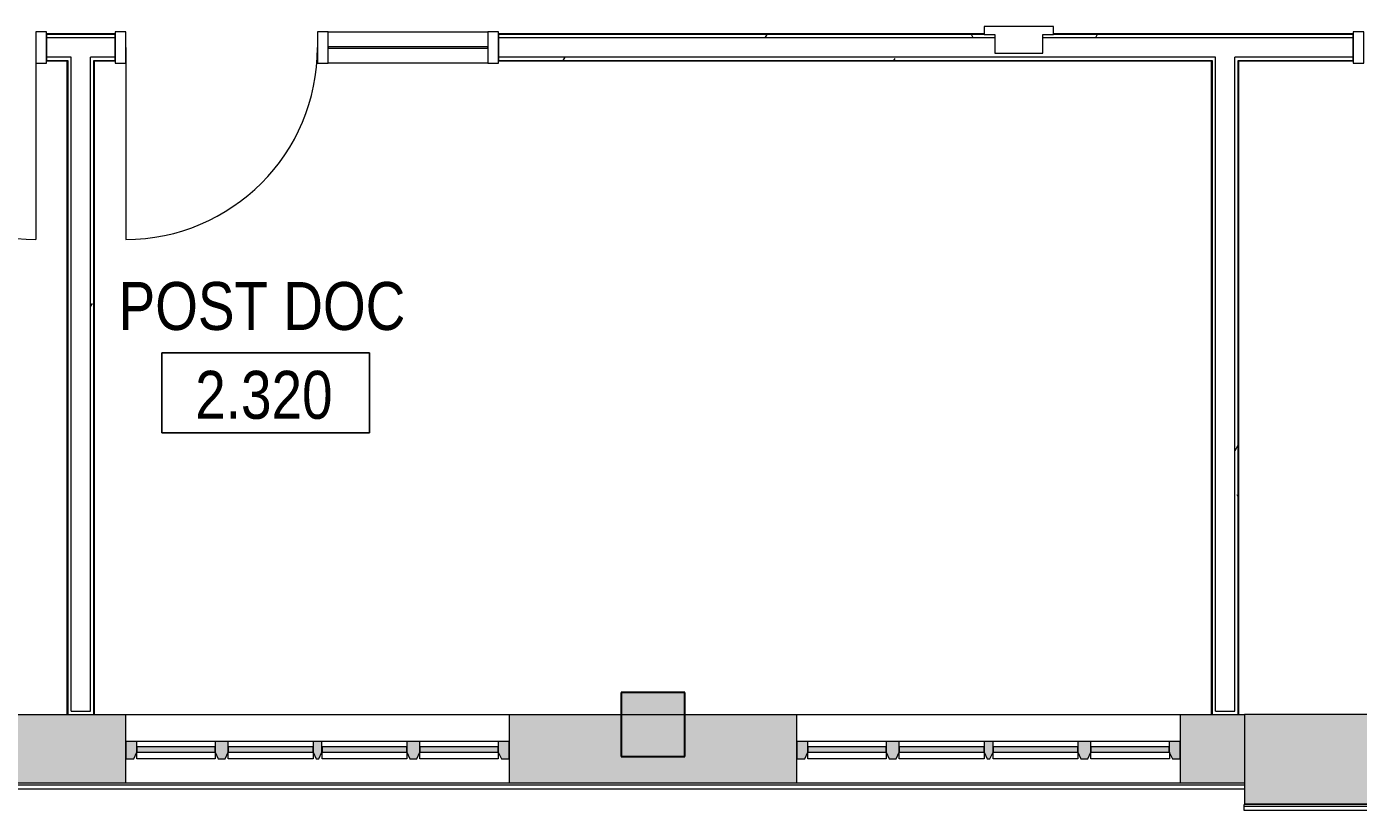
# Model space of a CAD drawing. Header units: inches. Extents: x -3803 to -1421, y -3454 to -210.
# Drawn here: x -2007 to -1757, y -1176.8 to -1029.6 of the extents above; entities that cross this region are included whole.
import ezdxf

# ---------------------------------------------------------------- set-up
doc = ezdxf.new("R2010")
doc.units = ezdxf.units.IN
doc.header["$MEASUREMENT"] = 0
doc.linetypes.add('Hidden Equipment- BSALS', pattern=[0.0625, 0.03125, -0.03125])
for name, color, linetype, lineweight in [('A-AREA-IDEN', 2, 'Continuous', 9), ('A-DOOR', 31, 'Continuous', 13), ('A-GLAZ-CURT', 52, 'Continuous', 13), ('A-GLAZ-CWMG', 51, 'Continuous', 13), ('A-WALL', 113, 'Continuous', 13), ('A-WALL-PATT', 111, 'Continuous', 13), ('I-WALL', 2, 'Continuous', 13), ('Q-SPCQ', 91, 'Continuous', 13), ('S-COLS', 52, 'Continuous', 13)]:
    doc.layers.add(name, color=color, linetype=linetype, lineweight=lineweight)
doc.styles.add('Arial Narrow', font='ARIALN.TTF', dxfattribs={"height": 9})
pattern_1 = [(0, (0, 0), (30.72, 7.68), [1.267, -21.773, 1.267, -21.773, -122.88]), (0, (0, 0), (30.72, 7.68), [-46.08, 1.267, -44.813, 1.267, -21.773, -53.76]), (0, (0, 0), (30.72, 7.68), [-115.2, 1.267, -14.093, 1.267, -37.133]), (120, (11.52, 3.84), (-22.011075, 22.7643), [1.267, -21.773, 1.267, -21.773, -122.88]), (120, (11.52, 3.84), (-22.011075, 22.7643), [-46.08, 1.267, -44.813, 1.267, -21.773, -53.76]), (120, (11.52, 3.84), (-22.011075, 22.7643), [-115.2, 1.267, -14.093, 1.267, -37.133]), (240, (15.36, 19.2), (-8.708925, -30.4443), [1.267, -21.773, 1.267, -21.773, -122.88]), (240, (15.36, 19.2), (-8.708925, -30.4443), [-46.08, 1.267, -44.813, 1.267, -21.773, -53.76]), (240, (15.36, 19.2), (-8.708925, -30.4443), [-115.2, 1.267, -14.093, 1.267, -37.133])]

# ---------------------------------------------------------------- blocks, each defined once
blk = doc.blocks.new('15830016-STRUCT_MARTINEZ-MOORE_CENTRAL_v2018_rvt-1-DIMENSION PLAN - LEVEL 2 _579_ - 2__ - CAD')
at = {"layer": 'S-COLS', "lineweight": 5}
blk.add_hatch(color=50, dxfattribs=at).paths.add_polyline_path([(-1895.4, -1166.64), (-1883.4, -1166.64), (-1883.4, -1154.64), (-1895.4, -1154.64)], flags=0)
at = {"layer": 'S-COLS', "color": 253, "lineweight": 25}
for p, q in [((-1883.4, -1154.64), (-1895.4, -1154.64)), ((-1895.4, -1154.64), (-1895.4, -1166.64)), ((-1883.4, -1166.64), (-1883.4, -1154.64)), ((-1895.4, -1166.64), (-1883.4, -1166.64))]:
    blk.add_line(p, q, dxfattribs=at)
blk = doc.blocks.new('level 2 - band2 - level 2 - band-474741-DIMENSION PLAN - LEVEL 2 _579_ - 2__ - CAD')
at = {"layer": 'A-WALL', "lineweight": 20}
for p, q in [((-1778.33, -1172.02), (-2852.02, -1172.02)), ((-1778.33, -1172.77), (-2851.27, -1172.77))]:
    blk.add_line(p, q, dxfattribs=at)
blk = doc.blocks.new('System Panel - Winco Glass-383322-DIMENSION PLAN - LEVEL 2 _579_ - 2__ - CAD')
at = {"layer": 'A-GLAZ-CURT', "lineweight": 9}
blk.add_hatch(color=90, dxfattribs=at).paths.add_polyline_path([(-7.359375, 0), (7.359375, 0), (7.359375, 1), (-7.359375, 1)], flags=0)
at = {"layer": 'A-GLAZ-CURT', "lineweight": 20}
for p, q in [((7.359375, 1), (-7.359375, 1)), ((-7.359375, 1), (-7.359375, 0)), ((-7.359375, 0), (7.359375, 0)), ((7.359375, 0), (7.359375, 1))]:
    blk.add_line(p, q, dxfattribs=at)
blk = doc.blocks.new('System Panel - Winco Glass-383323-DIMENSION PLAN - LEVEL 2 _579_ - 2__ - CAD')
at = {"layer": 'A-GLAZ-CURT', "lineweight": 9}
blk.add_hatch(color=90, dxfattribs=at).paths.add_polyline_path([(-7.96875, 0), (7.96875, 0), (7.96875, 1), (-7.96875, 1)], flags=0)
at = {"layer": 'A-GLAZ-CURT', "lineweight": 20}
for p, q in [((7.96875, 1), (-7.96875, 1)), ((-7.96875, 1), (-7.96875, 0)), ((-7.96875, 0), (7.96875, 0)), ((7.96875, 0), (7.96875, 1))]:
    blk.add_line(p, q, dxfattribs=at)
blk = doc.blocks.new('Rectangular Mullion - Winco Accent Full_Right-Large-383381-DIMENSION PLAN - LEVEL 2 _579_ - 2__ - CAD')
at = {"layer": 'A-GLAZ-CWMG', "lineweight": 9}
blk.add_hatch(color=90, dxfattribs=at).paths.add_polyline_path([(0, 1.25), (-1.48, 1.25), (-2.06, 0), (-2.06, -2), (0, -2)], flags=0)
at = {"layer": 'A-GLAZ-CWMG', "lineweight": 20}
for p, q in [((-1.48, 1.25), (-2.06, 0)), ((-2.06, 0), (-2.06, -2)), ((0, 1.25), (-1.48, 1.25)), ((0, -2), (0, 1.25)), ((-2.06, -2), (0, -2))]:
    blk.add_line(p, q, dxfattribs=at)
blk = doc.blocks.new('Rectangular Mullion - Winco Accent Full_Right-Large-383382-DIMENSION PLAN - LEVEL 2 _579_ - 2__ - CAD')
at = {"layer": 'A-GLAZ-CWMG', "lineweight": 9}
for p, q in [((-2860.83, -1680.7), (-2860.83, -1695.42)), ((-2858.83, -1680.7), (-2857.58, -1680.7)), ((-2857.58, -1680.7), (-2857.58, -1695.42)), ((-2857.58, -1695.42), (-2858.83, -1695.42))]:
    blk.add_line(p, q, dxfattribs=at)
blk = doc.blocks.new('Rectangular Mullion - Winco Accent Full_Right-Large-383383-DIMENSION PLAN - LEVEL 2 _579_ - 2__ - CAD')
at = {"layer": 'A-GLAZ-CWMG', "lineweight": 9}
for p, q in [((-2860.83, -1715.48), (-2860.83, -1731.42)), ((-2858.83, -1715.48), (-2857.58, -1715.48)), ((-2857.58, -1715.48), (-2857.58, -1731.42)), ((-2857.58, -1731.42), (-2858.83, -1731.42))]:
    blk.add_line(p, q, dxfattribs=at)
blk = doc.blocks.new('Rectangular Mullion - Winco Accent Full_Left-Large-383384-DIMENSION PLAN - LEVEL 2 _579_ - 2__ - CAD')
at = {"layer": 'A-GLAZ-CWMG', "lineweight": 9}
blk.add_hatch(color=90, dxfattribs=at).paths.add_polyline_path([(-2.06, 0), (-1.48, 1.25), (0, 1.25), (0, -2), (-2.06, -2)], flags=0)
at = {"layer": 'A-GLAZ-CWMG', "lineweight": 20}
for p, q in [((-2.06, 0), (-1.48, 1.25)), ((-2.06, -2), (-2.06, 0)), ((-1.48, 1.25), (0, 1.25)), ((0, 1.25), (0, -2)), ((0, -2), (-2.06, -2))]:
    blk.add_line(p, q, dxfattribs=at)
blk = doc.blocks.new('Rectangular Mullion - Winco Accent Full-Large-383385-DIMENSION PLAN - LEVEL 2 _579_ - 2__ - CAD')
at = {"layer": 'A-GLAZ-CWMG', "lineweight": 9}
blk.add_hatch(color=90, dxfattribs=at).paths.add_polyline_path([(-1.22, 0), (-0.64, 1.25), (0.64, 1.25), (1.22, 0), (1.22, -2), (-1.22, -2)], flags=0)
at = {"layer": 'A-GLAZ-CWMG', "lineweight": 20}
for p, q in [((-1.22, 0), (-0.64, 1.25)), ((-1.22, -2), (-1.22, 0)), ((-0.64, 1.25), (0.64, 1.25)), ((0.64, 1.25), (1.22, 0)), ((1.22, 0), (1.22, -2)), ((1.22, -2), (-1.22, -2))]:
    blk.add_line(p, q, dxfattribs=at)
blk = doc.blocks.new('Rectangular Mullion - Winco Accent Full-383386-DIMENSION PLAN - LEVEL 2 _579_ - 2__ - CAD')
at = {"layer": 'A-GLAZ-CWMG', "lineweight": 9}
blk.add_hatch(color=90, dxfattribs=at).paths.add_polyline_path([(-0.84, 0), (-0.26, 1.25), (0.26, 1.25), (0.84, 0), (0.84, -2), (-0.84, -2)], flags=0)
at = {"layer": 'A-GLAZ-CWMG', "lineweight": 20}
for p, q in [((-0.84, 0), (-0.26, 1.25)), ((-0.84, -2), (-0.84, 0)), ((-0.26, 1.25), (0.26, 1.25)), ((0.26, 1.25), (0.84, 0)), ((0.84, 0), (0.84, -2)), ((0.84, -2), (-0.84, -2))]:
    blk.add_line(p, q, dxfattribs=at)
blk = doc.blocks.new('Walls 63 - Walls 1-511819-DIMENSION PLAN - LEVEL 2 _579_ - 2__ - CAD')
at = {"layer": 'A-WALL', "lineweight": 20}
for p, q in [((-1648.4, -1175.64), (-1769.9, -1175.64)), ((-1769.9, -1176.02), (-1769.9, -1175.64)), ((-1648.4, -1176.02), (-1769.9, -1176.02)), ((-1769.9, -1176.77), (-1769.9, -1176.02)), ((-1648.4, -1176.77), (-1769.9, -1176.77)), ((-1648.4, -1175.64), (-1648.4, -1176.02)), ((-1648.4, -1176.02), (-1648.4, -1176.77))]:
    blk.add_line(p, q, dxfattribs=at)
blk = doc.blocks.new('Basic Wall _ B3-4 7_8_-BSALS - ___-3567829-DIMENSION PLAN - LEVEL 2 _579_ - 2__ - CAD')
at = {"layer": 'I-WALL', "lineweight": 20}
blk.add_line((-1784.52, -1158.77), (-1784.52, -1036.14), dxfattribs=at)
blk = doc.blocks.new('Basic Wall _ B3-4 7_8_-BSALS - ___-3567828-DIMENSION PLAN - LEVEL 2 _579_ - 2__ - CAD')
at = {"layer": 'I-WALL', "lineweight": 20}
blk.add_line((-1779.4, -1158.77), (-1779.4, -1036.14), dxfattribs=at)
blk = doc.blocks.new('Basic Wall _ B3-4 7_8_-BSALS - ___-3567851-DIMENSION PLAN - LEVEL 2 _579_ - 2__ - CAD')
at = {"layer": 'I-WALL', "lineweight": 20}
blk.add_line((-1999.4, -1158.77), (-1999.4, -1036.14), dxfattribs=at)
blk = doc.blocks.new('Basic Wall _ B3-4 7_8_-BSALS - ___-3567850-DIMENSION PLAN - LEVEL 2 _579_ - 2__ - CAD')
at = {"layer": 'I-WALL', "lineweight": 20}
blk.add_line((-1994.27, -1158.77), (-1994.27, -1036.14), dxfattribs=at)
blk = doc.blocks.new('Rectangular Mullion - 2 x 6 interior mullion-V45-DIMENSION PLAN - LEVEL 2 _579_ - 2__ - CAD')
at = {"layer": 'A-GLAZ-CWMG', "lineweight": 20}
for p, q in [((-2, 2.9375), (0, 2.9375)), ((-2, -2.9375), (-2, 2.9375)), ((0, 2.9375), (0, -2.9375)), ((0, -2.9375), (-2, -2.9375))]:
    blk.add_line(p, q, dxfattribs=at)
blk = doc.blocks.new('Door-J1_4-Curtain_Wall-_only works in CW_-BSALS1 - Door-J1_4-Wide_Stile-BSALS 2-2172157-DIMENSION PLAN - LEVEL 2 _579_ - 2__ - CAD')
at = {"layer": 'A-DOOR', "lineweight": 20}
blk.add_line((18, 0), (18, -36), dxfattribs=at)
at = {"layer": 'A-DOOR', "lineweight": 9}
blk.add_arc((18, 0), 36, 180, 270, dxfattribs=at)
blk = doc.blocks.new('System Panel - interior glazed panels-2779907-DIMENSION PLAN - LEVEL 2 _579_ - 2__ - CAD')
at = {"layer": 'A-GLAZ-CURT', "lineweight": 20}
for p, q in [((15, 0.125), (-15, 0.125)), ((-15, 0.125), (-15, -0.125)), ((15, -0.125), (15, 0.125)), ((-15, -0.125), (15, -0.125))]:
    blk.add_line(p, q, dxfattribs=at)
blk = doc.blocks.new('Rectangular Mullion - 2 x 6 interior mullion-V47-DIMENSION PLAN - LEVEL 2 _579_ - 2__ - CAD')
at = {"layer": 'A-GLAZ-CWMG', "lineweight": 20}
for p, q in [((-2, 2.9375), (0, 2.9375)), ((-2, -2.9375), (-2, 2.9375)), ((0, 2.9375), (0, -2.9375)), ((0, -2.9375), (-2, -2.9375))]:
    blk.add_line(p, q, dxfattribs=at)
blk = doc.blocks.new('Rectangular Mullion - 2 x 6 interior mullion-V48-DIMENSION PLAN - LEVEL 2 _579_ - 2__ - CAD')
at = {"layer": 'A-GLAZ-CWMG', "lineweight": 20}
for p, q in [((0, 2.9375), (-2, 2.9375)), ((-2, 2.9375), (-2, -2.9375)), ((0, -2.9375), (0, 2.9375)), ((-2, -2.9375), (0, -2.9375))]:
    blk.add_line(p, q, dxfattribs=at)
blk = doc.blocks.new('Rectangular Mullion - 2 x 6 interior mullion-V38-DIMENSION PLAN - LEVEL 2 _579_ - 2__ - CAD')
at = {"layer": 'A-GLAZ-CWMG', "lineweight": 20}
for p, q in [((-1, 2.9375), (1, 2.9375)), ((-1, -2.9375), (-1, 2.9375)), ((1, 2.9375), (1, -2.9375)), ((1, -2.9375), (-1, -2.9375))]:
    blk.add_line(p, q, dxfattribs=at)
blk = doc.blocks.new('Rectangular Mullion - 6 x 6 interior mullion-2779906-DIMENSION PLAN - LEVEL 2 _579_ - 2__ - CAD')
at = {"layer": 'A-GLAZ-CWMG', "lineweight": 9}
for p, q in [((-1950.4, -1030.64), (-1920.4, -1030.64)), ((-1920.4, -1036.52), (-1950.4, -1036.52))]:
    blk.add_line(p, q, dxfattribs=at)
blk = doc.blocks.new('Door-J1_4-Curtain_Wall-_only works in CW_-BSALS1 - Door-J1_4-Wide_Stile-BSALS 2-2172158-DIMENSION PLAN - LEVEL 2 _579_ - 2__ - CAD')
at = {"layer": 'A-DOOR', "lineweight": 20}
blk.add_line((18, 0), (18, 36), dxfattribs=at)
at = {"layer": 'A-DOOR', "lineweight": 9}
blk.add_arc((18, 0), 36, 90, 180, dxfattribs=at)
blk = doc.blocks.new('Basic Wall _ B3-4 7_8_-BSALS - ___-3568029-DIMENSION PLAN - LEVEL 2 _579_ - 2__ - CAD')
at = {"layer": 'I-WALL', "lineweight": 20}
for p, q in [((-1999.4, -1036.14), (-2003.27, -1036.14)), ((-1990.4, -1036.14), (-1994.27, -1036.14)), ((-1899.4, -1036.14), (-1899.4, -1036.02)), ((-1784.52, -1036.14), (-1899.4, -1036.14)), ((-1759.27, -1036.14), (-1779.4, -1036.14)), ((-1759.27, -1036.02), (-1759.27, -1036.14))]:
    blk.add_line(p, q, dxfattribs=at)
blk = doc.blocks.new('Basic Wall _ B3-4 7_8_-BSALS - ___-3568028-DIMENSION PLAN - LEVEL 2 _579_ - 2__ - CAD')
at = {"layer": 'I-WALL', "lineweight": 20}
for p, q in [((-1990.4, -1031.02), (-2003.27, -1031.02)), ((-1899.4, -1031.14), (-1899.4, -1031.02)), ((-1827.21, -1031.02), (-1899.4, -1031.02)), ((-1759.27, -1031.02), (-1814.21, -1031.02)), ((-1759.27, -1031.02), (-1759.27, -1031.14))]:
    blk.add_line(p, q, dxfattribs=at)
blk = doc.blocks.new('Basic Wall _ B3-4 7_8_-BSALS - ___-3568031-DIMENSION PLAN - LEVEL 2 _579_ - 2__ - CAD')
at = {"layer": 'I-WALL', "lineweight": 20}
for p, q in [((-1759.27, -1036.14), (-1759.27, -1036.02)), ((-1757.96, -1036.14), (-1759.27, -1036.14))]:
    blk.add_line(p, q, dxfattribs=at)
blk = doc.blocks.new('Basic Wall _ B3-4 7_8_-BSALS - ___-3568030-DIMENSION PLAN - LEVEL 2 _579_ - 2__ - CAD')
at = {"layer": 'I-WALL', "lineweight": 20}
for p in [(-1759.27, -1031.14), (-1757.96, -1031.02)]:
    blk.add_line(p, (-1759.27, -1031.02), dxfattribs=at)
blk = doc.blocks.new('Basic Wall _ B3-4 7_8_-BSALS - ___-3568033-DIMENSION PLAN - LEVEL 2 _579_ - 2__ - CAD')
at = {"layer": 'I-WALL', "lineweight": 20}
for p, q in [((-1899.4, -1036.14), (-1918.4, -1036.14)), ((-1899.4, -1036.02), (-1899.4, -1036.14))]:
    blk.add_line(p, q, dxfattribs=at)
blk = doc.blocks.new('Basic Wall _ B3-4 7_8_-BSALS - ___-3568032-DIMENSION PLAN - LEVEL 2 _579_ - 2__ - CAD')
at = {"layer": 'I-WALL', "lineweight": 20}
for q in [(-1918.4, -1031.02), (-1899.4, -1031.14)]:
    blk.add_line((-1899.4, -1031.02), q, dxfattribs=at)
blk = doc.blocks.new('Fire Extinguisher- Semi-Recessed- BSALS1 - FIRE EXTINGUISHER- SEMI-RECESSED-V100-DIMENSION PLAN - LEVEL 2 _579_ - 2__ - CAD')
at = {"layer": 'Q-SPCQ', "lineweight": 20}
for p, q in [((-1827.21, -1029.64), (-1827.21, -1031.14)), ((-1814.21, -1029.64), (-1827.21, -1029.64)), ((-1814.21, -1031.14), (-1814.21, -1029.64)), ((-1827.21, -1031.14), (-1825.21, -1031.14)), ((-1825.21, -1031.14), (-1825.21, -1034.64)), ((-1816.21, -1034.64), (-1816.21, -1031.14)), ((-1816.21, -1031.14), (-1814.21, -1031.14)), ((-1825.21, -1034.64), (-1816.21, -1034.64))]:
    blk.add_line(p, q, dxfattribs=at)
blk = doc.blocks.new('Room Tag- BSALS - Room Tag-28050-DIMENSION PLAN - LEVEL 2 _579_ - 2__ - CAD')
at = {"layer": 'A-AREA-IDEN'}
for p, q in [((-0.203125, -0.171875), (-0.203125, -0.015625)), ((-0.203125, -0.015625), (0.203125, -0.015625)), ((0.203125, -0.015625), (-0.203125, -0.015625)), ((-0.203125, -0.015625), (-0.203125, -0.171875)), ((0.203125, -0.015625), (0.203125, -0.171875)), ((0.203125, -0.171875), (0.203125, -0.015625)), ((0.203125, -0.171875), (-0.203125, -0.171875)), ((-0.203125, -0.171875), (0.203125, -0.171875))]:
    blk.add_line(p, q, dxfattribs=at)

msp = doc.modelspace()

# ---------------------------------------------------------------- hatches: boundary and pattern name
at = {"layer": 'A-WALL-PATT', "lineweight": 9}
h = msp.add_hatch(dxfattribs=at)
h.set_pattern_fill('FP_2', color=256, style=0, pattern_type=2)
h.set_pattern_definition(pattern_1)
h.paths.add_polyline_path([(-1655.77, -1035.39), (-1655.77, -1031.14), (-1685.96, -1031.14), (-1685.96, -1031.77), (-1656.4, -1031.77), (-1656.4, -1035.39)], flags=0)
h.paths.add_polyline_path([(-1759.27, -1031.77), (-1759.27, -1031.14), (-1816.21, -1031.14), (-1816.21, -1031.77), (-1806.4, -1031.77)], flags=0)
h.paths.add_polyline_path([(-1825.21, -1031.77), (-1825.21, -1031.14), (-1899.4, -1031.14), (-1899.4, -1031.77)], flags=0)
h.paths.add_polyline_path([(-2003.27, -1031.77), (-1994.4, -1031.77), (-1994.4, -1031.14), (-2003.27, -1031.14)], flags=0)
h.paths.add_polyline_path([(-2166.4, -1031.77), (-2090.4, -1031.77), (-2090.4, -1031.14), (-2166.4, -1031.14)], flags=0)
h.paths.add_polyline_path([(-2238.4, -1031.77), (-2238.4, -1031.14), (-2372.4, -1031.14), (-2372.4, -1031.77), (-2295.01, -1031.77)], flags=0)
h = msp.add_hatch(dxfattribs=at)
h.set_pattern_fill('FP_2', color=256, style=0, pattern_type=2)
h.set_pattern_definition(pattern_1)
h.paths.add_polyline_path([(-1655.77, -1036.02), (-1655.77, -1035.39), (-1685.96, -1035.39), (-1685.96, -1036.02)], flags=0)
h.paths.add_polyline_path([(-1779.52, -1036.02), (-1759.27, -1036.02), (-1759.27, -1035.39), (-1780.15, -1035.39), (-1780.15, -1036.02)], flags=0)
h.paths.add_polyline_path([(-1783.77, -1036.02), (-1783.77, -1035.39), (-1899.4, -1035.39), (-1899.4, -1036.02), (-1784.4, -1036.02)], flags=0)
h.paths.add_polyline_path([(-1999.27, -1036.02), (-1998.65, -1036.02), (-1998.65, -1035.39), (-2003.27, -1035.39), (-2003.27, -1036.02)], flags=0)
h.paths.add_polyline_path([(-1994.4, -1036.02), (-1994.4, -1035.39), (-1995.02, -1035.39), (-1995.02, -1036.02)], flags=0)
h.paths.add_polyline_path([(-2090.4, -1036.02), (-2090.4, -1035.39), (-2158.15, -1035.39), (-2158.15, -1036.02), (-2132.14, -1036.02)], flags=0)
h.paths.add_polyline_path([(-2166.4, -1036.02), (-2161.77, -1036.02), (-2161.77, -1035.39), (-2166.4, -1035.39)], flags=0)
h.paths.add_polyline_path([(-2238.4, -1036.02), (-2238.4, -1035.39), (-2372.4, -1035.39), (-2372.4, -1036.02), (-2295.01, -1036.02)], flags=0)
h = msp.add_hatch(dxfattribs=at)
h.set_pattern_fill('FP_2', color=256, style=0, pattern_type=2)
h.set_pattern_definition(pattern_1)
h.paths.add_polyline_path([(-1995.02, -1158.77), (-1994.4, -1158.77), (-1994.4, -1036.02), (-1995.02, -1036.02), (-1995.02, -1158.14), (-1998.65, -1158.14), (-1998.65, -1158.77)], flags=0)
h = msp.add_hatch(dxfattribs=at)
h.set_pattern_fill('FP_2', color=256, style=0, pattern_type=2)
h.set_pattern_definition(pattern_1)
h.paths.add_polyline_path([(-1899.4, -1036.02), (-1899.4, -1035.39), (-1918.4, -1035.39), (-1918.4, -1036.02)], flags=0)
h = msp.add_hatch(dxfattribs=at)
h.set_pattern_fill('FP_2', color=256, style=0, pattern_type=2)
h.set_pattern_definition(pattern_1)
h.paths.add_polyline_path([(-1783.77, -1158.77), (-1783.77, -1036.02), (-1784.4, -1036.02), (-1784.4, -1158.77)], flags=0)
h = msp.add_hatch(dxfattribs=at)
h.set_pattern_fill('FP_2', color=256, style=0, pattern_type=2)
h.set_pattern_definition(pattern_1)
h.paths.add_polyline_path([(-1780.15, -1158.77), (-1779.52, -1158.77), (-1779.52, -1036.02), (-1780.15, -1036.02), (-1780.15, -1158.14), (-1783.77, -1158.14), (-1783.77, -1158.77)], flags=0)
at = {"layer": 'A-WALL-PATT', "lineweight": 20}
h = msp.add_hatch(color=10, dxfattribs=at)
h.paths.add_polyline_path([(-2852.4, -1171.64), (-2840.4, -1171.64), (-2840.4, -1158.77), (-2865.27, -1158.77), (-2865.27, -1171.64), (-2865.07, -1171.64)], flags=0)
h.paths.add_polyline_path([(-2783.63, -1171.64), (-2744.4, -1171.64), (-2744.4, -1158.77), (-2798.4, -1158.77), (-2798.4, -1171.64)], flags=0)
h.paths.add_polyline_path([(-2672.4, -1171.64), (-2618.4, -1171.64), (-2618.4, -1158.77), (-2672.4, -1158.77)], flags=0)
h.paths.add_polyline_path([(-2546.4, -1171.64), (-2492.4, -1171.64), (-2492.4, -1158.77), (-2546.4, -1158.77)], flags=0)
h.paths.add_polyline_path([(-2420.4, -1171.64), (-2366.4, -1171.64), (-2366.4, -1158.77), (-2420.4, -1158.77)], flags=0)
h.paths.add_polyline_path([(-2294.4, -1171.64), (-2240.4, -1171.64), (-2240.4, -1158.77), (-2294.4, -1158.77)], flags=0)
h.paths.add_polyline_path([(-2168.4, -1171.64), (-2114.4, -1171.64), (-2114.4, -1158.77), (-2168.4, -1158.77)], flags=0)
h.paths.add_polyline_path([(-2042.4, -1171.64), (-1988.4, -1171.64), (-1988.4, -1158.77), (-2042.4, -1158.77)], flags=0)
h.paths.add_polyline_path([(-1916.4, -1171.64), (-1862.4, -1171.64), (-1862.4, -1158.77), (-1916.4, -1158.77)], flags=0)
h.paths.add_polyline_path([(-1778.33, -1171.64), (-1778.33, -1158.77), (-1790.4, -1158.77), (-1790.4, -1171.64)], flags=0)
h = msp.add_hatch(color=10, dxfattribs=at)
h.paths.add_polyline_path([(-1656.9, -1168.02), (-1656.9, -1158.77), (-1697.4, -1158.77), (-1697.4, -1168.02)], flags=0)
h.paths.add_polyline_path([(-1737.4, -1168.02), (-1737.4, -1158.77), (-1778.33, -1158.77), (-1778.33, -1168.02)], flags=0)
h = msp.add_hatch(color=10, dxfattribs=at)
h.paths.add_polyline_path([(-1656.9, -1175.52), (-1656.9, -1168.02), (-1697.4, -1168.02), (-1697.4, -1175.52)], flags=0)
h.paths.add_polyline_path([(-1737.4, -1175.52), (-1737.4, -1168.02), (-1778.33, -1168.02), (-1778.33, -1175.52)], flags=0)

# ---------------------------------------------------------------- linework, layer by layer
at = {"layer": 'A-WALL'}
for p, q in [((-1990.4, -1031.77), (-2003.27, -1031.77)), ((-1825.21, -1031.77), (-1918.4, -1031.77)), ((-1757.96, -1031.77), (-1816.21, -1031.77)), ((-1998.65, -1035.39), (-2003.27, -1035.39)), ((-1998.65, -1158.14), (-1998.65, -1035.39)), ((-1995.02, -1158.14), (-1995.02, -1035.39)), ((-1990.4, -1035.39), (-1995.02, -1035.39)), ((-1783.77, -1035.39), (-1918.4, -1035.39)), ((-1783.77, -1158.14), (-1783.77, -1035.39)), ((-1780.15, -1158.14), (-1780.15, -1035.39)), ((-1757.96, -1035.39), (-1780.15, -1035.39)), ((-1998.65, -1158.14), (-1995.02, -1158.14)), ((-1783.77, -1158.14), (-1780.15, -1158.14))]:
    msp.add_line(p, q, dxfattribs=at)
at = {"layer": 'A-WALL', "lineweight": 20}
for p, q in [((-2778.15, -1158.77), (-1988.4, -1158.77)), ((-1988.4, -1171.64), (-1988.4, -1158.77)), ((-1988.4, -1158.77), (-1778.33, -1158.77)), ((-1916.4, -1158.77), (-1916.4, -1171.64)), ((-1862.4, -1171.64), (-1862.4, -1158.77)), ((-1790.4, -1158.77), (-1790.4, -1171.64)), ((-1778.33, -1158.77), (-1778.33, -1175.52)), ((-1655.77, -1158.77), (-1778.33, -1158.77)), ((-1778.33, -1171.64), (-2366.4, -1171.64)), ((-1778.33, -1175.52), (-1656.9, -1175.52))]:
    msp.add_line(p, q, dxfattribs=at)
at = {"layer": 'I-WALL', "lineweight": 20}
for p, q in [((-1990.4, -1031.14), (-2003.27, -1031.14)), ((-2003.27, -1031.14), (-2003.27, -1036.02)), ((-1990.4, -1036.02), (-1990.4, -1031.14)), ((-1827.21, -1031.14), (-1918.4, -1031.14)), ((-1918.4, -1031.14), (-1918.4, -1036.02)), ((-1757.96, -1031.14), (-1814.21, -1031.14)), ((-1757.96, -1036.02), (-1757.96, -1031.14)), ((-2003.27, -1036.02), (-1999.27, -1036.02)), ((-1999.27, -1036.02), (-1999.27, -1158.77)), ((-1994.4, -1158.77), (-1994.4, -1036.02)), ((-1994.4, -1036.02), (-1990.4, -1036.02)), ((-1918.4, -1036.02), (-1784.4, -1036.02)), ((-1784.4, -1036.02), (-1784.4, -1158.77)), ((-1779.52, -1158.77), (-1779.52, -1036.02)), ((-1779.52, -1036.02), (-1757.96, -1036.02)), ((-1999.27, -1158.77), (-1994.4, -1158.77)), ((-1784.4, -1158.77), (-1779.52, -1158.77))]:
    msp.add_line(p, q, dxfattribs=at)

# ---------------------------------------------------------------- block references
at = {"lineweight": 5}
msp.add_blockref('15830016-STRUCT_MARTINEZ-MOORE_CENTRAL_v2018_rvt-1-DIMENSION PLAN - LEVEL 2 _579_ - 2__ - CAD', (0, 0), dxfattribs=at)
at = {"layer": 'A-AREA-IDEN', "xscale": 95.99999999999994, "yscale": 95.99999999999994, "zscale": 95.99999999999994}
msp.add_blockref('Room Tag- BSALS - Room Tag-28050-DIMENSION PLAN - LEVEL 2 _579_ - 2__ - CAD', (-1962.15, -1089.4), dxfattribs=at)
at = {"layer": 'A-DOOR', "lineweight": 20}
msp.add_blockref('Door-J1_4-Curtain_Wall-_only works in CW_-BSALS1 - Door-J1_4-Wide_Stile-BSALS 2-2172157-DIMENSION PLAN - LEVEL 2 _579_ - 2__ - CAD', (-2023.27, -1033.58), dxfattribs=at)
at = {"layer": 'A-DOOR', "lineweight": 20, "rotation": 180}
msp.add_blockref('Door-J1_4-Curtain_Wall-_only works in CW_-BSALS1 - Door-J1_4-Wide_Stile-BSALS 2-2172158-DIMENSION PLAN - LEVEL 2 _579_ - 2__ - CAD', (-1970.4, -1033.58), dxfattribs=at)
at = {"layer": 'A-GLAZ-CURT', "lineweight": 9, "rotation": 180}
msp.add_blockref('System Panel - interior glazed panels-2779907-DIMENSION PLAN - LEVEL 2 _579_ - 2__ - CAD', (-1935.4, -1033.58), dxfattribs=at)
at = {"layer": 'A-GLAZ-CURT', "lineweight": 9}
for name, p in [('System Panel - Winco Glass-383322-DIMENSION PLAN - LEVEL 2 _579_ - 2__ - CAD', (-1978.97, -1165.83)), ('System Panel - Winco Glass-383323-DIMENSION PLAN - LEVEL 2 _579_ - 2__ - CAD', (-1961.21, -1165.83)), ('System Panel - Winco Glass-383323-DIMENSION PLAN - LEVEL 2 _579_ - 2__ - CAD', (-1943.58, -1165.83)), ('System Panel - Winco Glass-383322-DIMENSION PLAN - LEVEL 2 _579_ - 2__ - CAD', (-1925.82, -1165.83)), ('System Panel - Winco Glass-383322-DIMENSION PLAN - LEVEL 2 _579_ - 2__ - CAD', (-1852.97, -1165.83)), ('System Panel - Winco Glass-383323-DIMENSION PLAN - LEVEL 2 _579_ - 2__ - CAD', (-1835.21, -1165.83)), ('System Panel - Winco Glass-383323-DIMENSION PLAN - LEVEL 2 _579_ - 2__ - CAD', (-1817.58, -1165.83)), ('System Panel - Winco Glass-383322-DIMENSION PLAN - LEVEL 2 _579_ - 2__ - CAD', (-1799.82, -1165.83))]:
    msp.add_blockref(name, p, dxfattribs=at)
at = {"layer": 'A-GLAZ-CWMG', "lineweight": 9, "extrusion": (0, 0, -1), "rotation": 180}
for name, p in [('Rectangular Mullion - 2 x 6 interior mullion-V45-DIMENSION PLAN - LEVEL 2 _579_ - 2__ - CAD', (2003.27, -1033.58)), ('Rectangular Mullion - Winco Accent Full-Large-383385-DIMENSION PLAN - LEVEL 2 _579_ - 2__ - CAD', (1970.4, -1165.83)), ('Rectangular Mullion - Winco Accent Full-383386-DIMENSION PLAN - LEVEL 2 _579_ - 2__ - CAD', (1952.4, -1165.83)), ('Rectangular Mullion - Winco Accent Full-Large-383385-DIMENSION PLAN - LEVEL 2 _579_ - 2__ - CAD', (1934.4, -1165.83)), ('Rectangular Mullion - Winco Accent Full_Left-Large-383384-DIMENSION PLAN - LEVEL 2 _579_ - 2__ - CAD', (1916.4, -1165.83)), ('Rectangular Mullion - Winco Accent Full-Large-383385-DIMENSION PLAN - LEVEL 2 _579_ - 2__ - CAD', (1844.4, -1165.83)), ('Rectangular Mullion - Winco Accent Full-383386-DIMENSION PLAN - LEVEL 2 _579_ - 2__ - CAD', (1826.4, -1165.83)), ('Rectangular Mullion - Winco Accent Full-Large-383385-DIMENSION PLAN - LEVEL 2 _579_ - 2__ - CAD', (1808.4, -1165.83)), ('Rectangular Mullion - Winco Accent Full_Left-Large-383384-DIMENSION PLAN - LEVEL 2 _579_ - 2__ - CAD', (1790.4, -1165.83))]:
    msp.add_blockref(name, p, dxfattribs=at)
at = {"layer": 'A-GLAZ-CWMG', "lineweight": 9, "extrusion": (0, 0, -1)}
for name, p in [('Rectangular Mullion - 2 x 6 interior mullion-V47-DIMENSION PLAN - LEVEL 2 _579_ - 2__ - CAD', (1990.4, -1033.58)), ('Rectangular Mullion - 2 x 6 interior mullion-V38-DIMENSION PLAN - LEVEL 2 _579_ - 2__ - CAD', (1951.4, -1033.58)), ('Rectangular Mullion - 2 x 6 interior mullion-V47-DIMENSION PLAN - LEVEL 2 _579_ - 2__ - CAD', (1757.96, -1033.58))]:
    msp.add_blockref(name, p, dxfattribs=at)
at = {"layer": 'A-GLAZ-CWMG', "lineweight": 9}
for name, p in [('Rectangular Mullion - 6 x 6 interior mullion-2779906-DIMENSION PLAN - LEVEL 2 _579_ - 2__ - CAD', (0, 0)), ('Rectangular Mullion - 2 x 6 interior mullion-V48-DIMENSION PLAN - LEVEL 2 _579_ - 2__ - CAD', (-1918.4, -1033.58))]:
    msp.add_blockref(name, p, dxfattribs=at)
for name, p, rotation in [('Rectangular Mullion - Winco Accent Full_Right-Large-383381-DIMENSION PLAN - LEVEL 2 _579_ - 2__ - CAD', (-1988.4, -1165.83), 180), ('Rectangular Mullion - Winco Accent Full_Right-Large-383382-DIMENSION PLAN - LEVEL 2 _579_ - 2__ - CAD', (-290.91, -4024.66), 270.000000000007), ('Rectangular Mullion - Winco Accent Full_Right-Large-383383-DIMENSION PLAN - LEVEL 2 _579_ - 2__ - CAD', (-237.75, -4024.66), 270.0000000000081), ('Rectangular Mullion - Winco Accent Full_Right-Large-383383-DIMENSION PLAN - LEVEL 2 _579_ - 2__ - CAD', (-220.13, -4024.66), 270.0000000000081), ('Rectangular Mullion - Winco Accent Full_Right-Large-383382-DIMENSION PLAN - LEVEL 2 _579_ - 2__ - CAD', (-237.75, -4024.66), 270.000000000007), ('Rectangular Mullion - Winco Accent Full_Right-Large-383381-DIMENSION PLAN - LEVEL 2 _579_ - 2__ - CAD', (-1862.4, -1165.83), 180), ('Rectangular Mullion - Winco Accent Full_Right-Large-383382-DIMENSION PLAN - LEVEL 2 _579_ - 2__ - CAD', (-164.91, -4024.66), 270.000000000007), ('Rectangular Mullion - Winco Accent Full_Right-Large-383383-DIMENSION PLAN - LEVEL 2 _579_ - 2__ - CAD', (-111.75, -4024.66), 270.0000000000081), ('Rectangular Mullion - Winco Accent Full_Right-Large-383383-DIMENSION PLAN - LEVEL 2 _579_ - 2__ - CAD', (-94.13, -4024.66), 270.0000000000081), ('Rectangular Mullion - Winco Accent Full_Right-Large-383382-DIMENSION PLAN - LEVEL 2 _579_ - 2__ - CAD', (-111.75, -4024.66), 270.000000000007)]:
    msp.add_blockref(name, p, dxfattribs=dict(at, rotation=rotation))
at = {"layer": 'A-WALL', "lineweight": 20}
for name, p in [('level 2 - band2 - level 2 - band-474741-DIMENSION PLAN - LEVEL 2 _579_ - 2__ - CAD', (0, 0)), ('Walls 63 - Walls 1-511819-DIMENSION PLAN - LEVEL 2 _579_ - 2__ - CAD', (-8.5, 0))]:
    msp.add_blockref(name, p, dxfattribs=at)
at = {"layer": 'I-WALL', "lineweight": 20}
for name in ['Basic Wall _ B3-4 7_8_-BSALS - ___-3568028-DIMENSION PLAN - LEVEL 2 _579_ - 2__ - CAD', 'Basic Wall _ B3-4 7_8_-BSALS - ___-3568032-DIMENSION PLAN - LEVEL 2 _579_ - 2__ - CAD', 'Basic Wall _ B3-4 7_8_-BSALS - ___-3568030-DIMENSION PLAN - LEVEL 2 _579_ - 2__ - CAD', 'Basic Wall _ B3-4 7_8_-BSALS - ___-3568029-DIMENSION PLAN - LEVEL 2 _579_ - 2__ - CAD', 'Basic Wall _ B3-4 7_8_-BSALS - ___-3567851-DIMENSION PLAN - LEVEL 2 _579_ - 2__ - CAD', 'Basic Wall _ B3-4 7_8_-BSALS - ___-3567850-DIMENSION PLAN - LEVEL 2 _579_ - 2__ - CAD', 'Basic Wall _ B3-4 7_8_-BSALS - ___-3568033-DIMENSION PLAN - LEVEL 2 _579_ - 2__ - CAD', 'Basic Wall _ B3-4 7_8_-BSALS - ___-3567829-DIMENSION PLAN - LEVEL 2 _579_ - 2__ - CAD', 'Basic Wall _ B3-4 7_8_-BSALS - ___-3567828-DIMENSION PLAN - LEVEL 2 _579_ - 2__ - CAD', 'Basic Wall _ B3-4 7_8_-BSALS - ___-3568031-DIMENSION PLAN - LEVEL 2 _579_ - 2__ - CAD']:
    msp.add_blockref(name, (0, 0), dxfattribs=at)
at = {"layer": 'Q-SPCQ', "linetype": 'Hidden Equipment- BSALS', "lineweight": 20}
msp.add_blockref('Fire Extinguisher- Semi-Recessed- BSALS1 - FIRE EXTINGUISHER- SEMI-RECESSED-V100-DIMENSION PLAN - LEVEL 2 _579_ - 2__ - CAD', (0, 0), dxfattribs=at)

# ---------------------------------------------------------------- texts
at = {"layer": 'A-AREA-IDEN', "char_height": 9, "attachment_point": 1, "style": 'Arial Narrow'}
for s, insert, width in [('POST DOC', (-1989.76, -1077.58), 66.66), ('2.320', (-1975.37, -1094.26), 31.512)]:
    msp.add_mtext(s, dxfattribs=dict(at, insert=insert, width=width))

doc.saveas('drawing.dxf')
